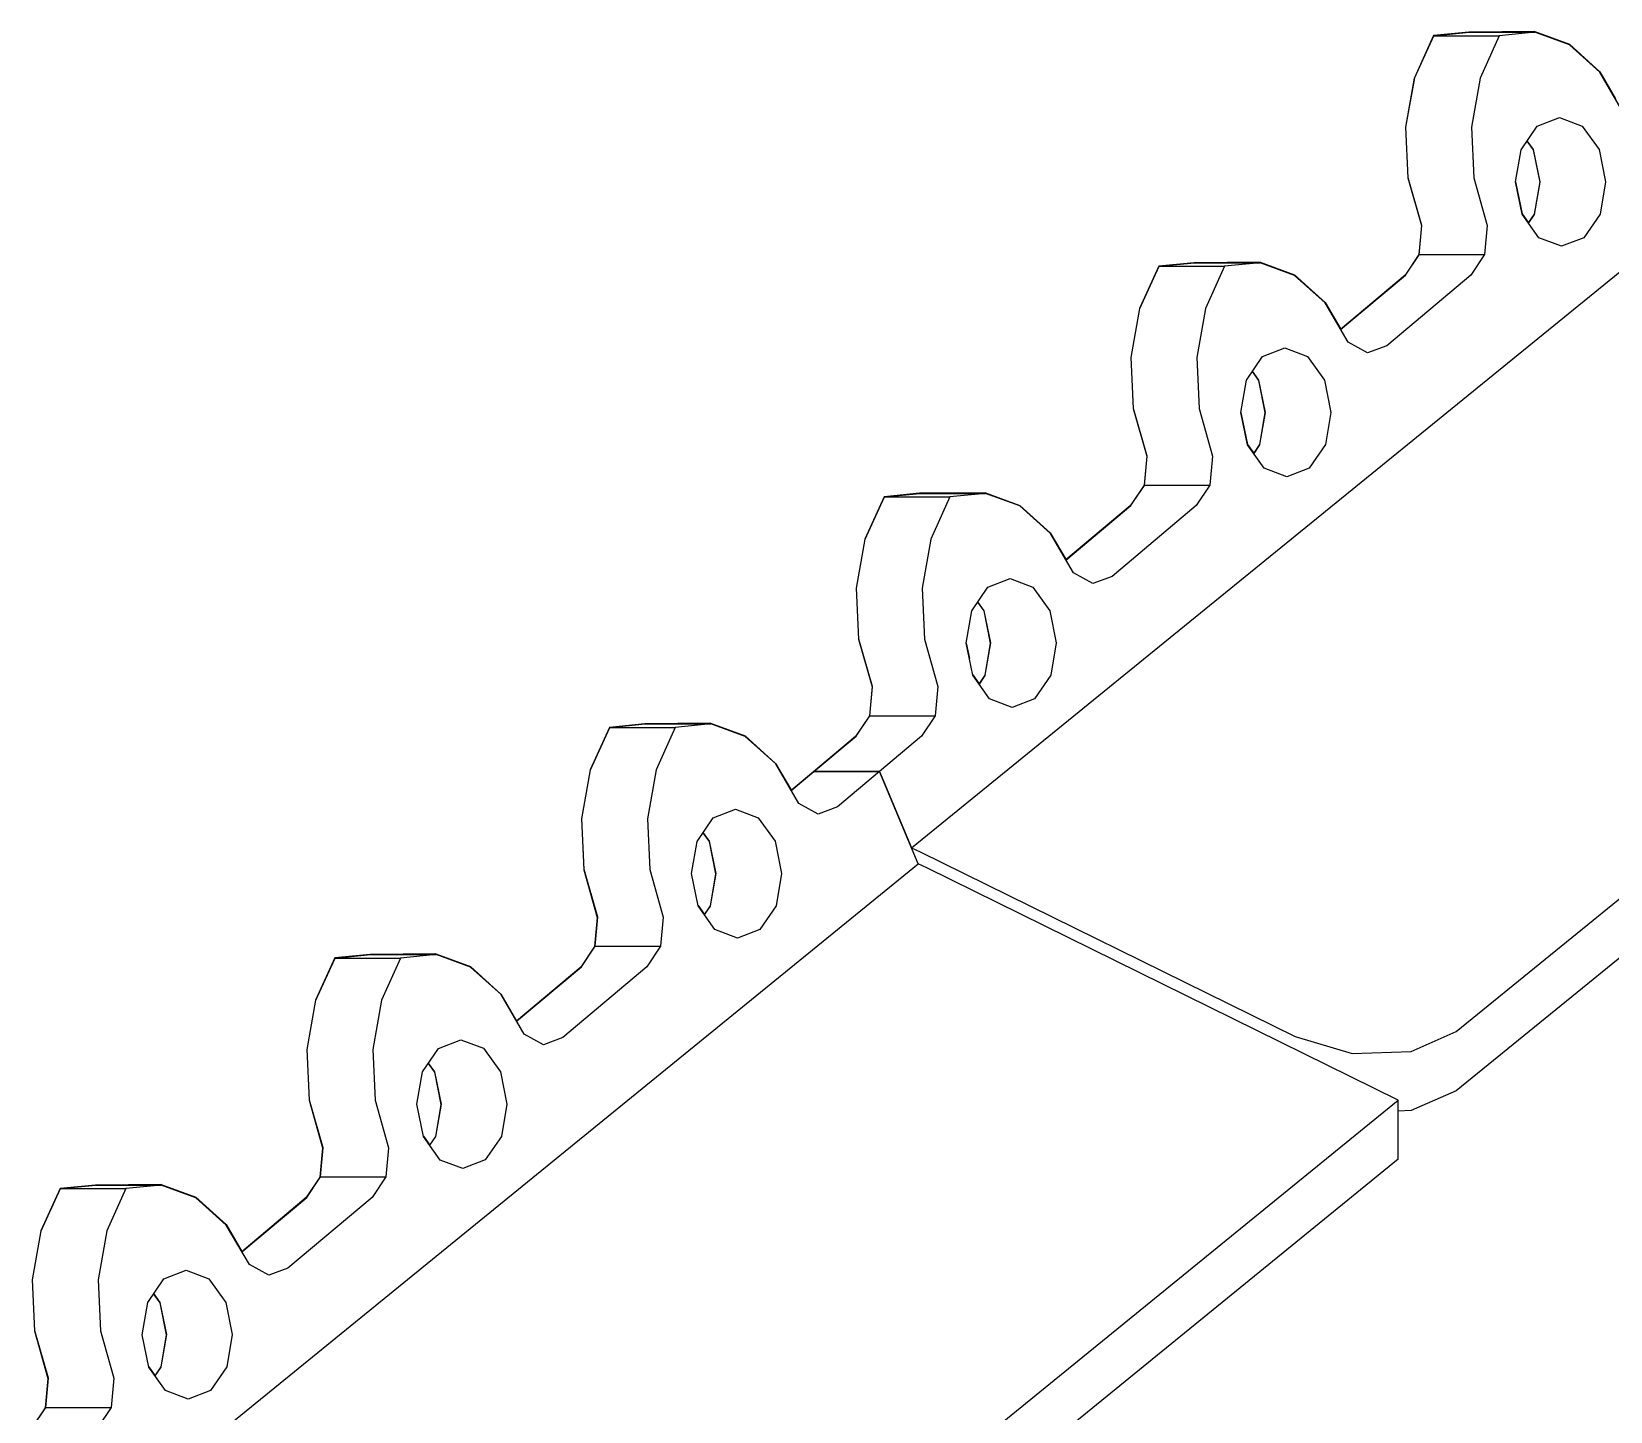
# Model space of a CAD drawing. Header units: millimetres. Extents: x -11840 to 12480, y -4119 to 5972.
# Drawn here: x -4454 to -3942, y 3757 to 4203 of the extents above; entities that cross this region are included whole.
import ezdxf

# ---------------------------------------------------------------- set-up
doc = ezdxf.new("R2010")
doc.units = ezdxf.units.MM

msp = doc.modelspace()

# ---------------------------------------------------------------- linework, layer by layer
at = {"color": 253, "true_color": 0x999999}
for p, q in [((-3988.14, 4203.04), (-3999.6, 4201.92)), ((-3988.14, 4203.04), (-3999.6, 4201.92)), ((-3999.5, 4201.87), (-3988.04, 4203)), ((-3999.5, 4201.87), (-3988.04, 4203)), ((-3966.82, 4203.22), (-3988.14, 4203.04)), ((-3966.82, 4203.22), (-3988.14, 4203.04)), ((-3988.05, 4203), (-3988.14, 4203.04)), ((-3988.05, 4203), (-3988.14, 4203.04)), ((-3988.04, 4203), (-3966.83, 4203)), ((-3988.04, 4203), (-3966.83, 4203)), ((-3966.83, 4203), (-3978.29, 4201.87)), ((-3966.83, 4203), (-3978.29, 4201.87)), ((-3955.61, 4198.93), (-3966.83, 4203)), ((-3955.61, 4198.93), (-3966.83, 4203)), ((-3966.82, 4203.22), (-3955.61, 4199.12)), ((-3966.82, 4203.22), (-3955.61, 4199.12)), ((-3999.6, 4201.92), (-4005.8, 4188.22)), ((-3999.6, 4201.92), (-4005.8, 4188.22)), ((-4005.7, 4188.19), (-3999.5, 4201.87)), ((-4005.7, 4188.19), (-3999.5, 4201.87)), ((-3999.5, 4201.87), (-3978.29, 4201.87)), ((-3999.5, 4201.87), (-3978.29, 4201.87)), ((-3978.29, 4201.87), (-3984.49, 4188.19)), ((-3978.29, 4201.87), (-3984.49, 4188.19)), ((-3955.61, 4199.12), (-3945.78, 4190.22)), ((-3955.61, 4199.12), (-3945.78, 4190.22)), ((-3945.78, 4190.06), (-3955.61, 4198.93)), ((-3945.78, 4190.06), (-3955.61, 4198.93)), ((-4005.8, 4188.22), (-4008.65, 4172.32)), ((-4005.8, 4188.22), (-4008.65, 4172.32)), ((-4008.54, 4172.31), (-4005.7, 4188.19)), ((-4008.54, 4172.31), (-4005.7, 4188.19)), ((-3984.49, 4188.19), (-3987.33, 4172.31)), ((-3984.49, 4188.19), (-3987.33, 4172.31)), ((-3945.78, 4190.22), (-3940.7, 4181.49)), ((-3945.78, 4190.22), (-3940.7, 4181.49)), ((-3938.31, 4177.28), (-3945.78, 4190.06)), ((-3938.31, 4177.28), (-3945.78, 4190.06)), ((-4008.65, 4172.32), (-4007.87, 4155.84)), ((-4008.65, 4172.32), (-4007.87, 4155.84)), ((-4007.75, 4155.85), (-4008.54, 4172.31)), ((-4007.75, 4155.85), (-4008.54, 4172.31)), ((-3987.33, 4172.31), (-3986.54, 4155.85)), ((-3987.33, 4172.31), (-3986.54, 4155.85)), ((-3971.23, 4164.99), (-3966.02, 4172.63)), ((-3971.23, 4164.99), (-3966.02, 4172.63)), ((-3966.02, 4172.63), (-3958.78, 4175.44)), ((-3966.02, 4172.63), (-3958.78, 4175.44)), ((-3958.78, 4175.44), (-3951.45, 4172.65)), ((-3958.78, 4175.44), (-3951.45, 4172.65)), ((-3951.45, 4172.65), (-3945.99, 4165.02)), ((-3951.45, 4172.65), (-3945.99, 4165.02)), ((-3969.34, 4167.77), (-3967.33, 4164.96)), ((-3969.34, 4167.77), (-3967.33, 4164.96)), ((-3967.21, 4165.02), (-3969.26, 4167.89)), ((-3967.21, 4165.02), (-3969.26, 4167.89)), ((-3973.02, 4154.55), (-3971.23, 4164.99)), ((-3973.02, 4154.55), (-3971.23, 4164.99)), ((-3967.33, 4164.96), (-3965.22, 4154.51)), ((-3967.33, 4164.96), (-3965.22, 4154.51)), ((-3965.09, 4154.59), (-3967.21, 4165.02)), ((-3965.09, 4154.59), (-3967.21, 4165.02)), ((-3945.99, 4165.02), (-3943.87, 4154.59)), ((-3945.99, 4165.02), (-3943.87, 4154.59)), ((-4168.63, 3938.96), (-3899.63, 4157.7)), ((-4168.63, 3938.96), (-3899.63, 4157.7)), ((-4007.87, 4155.84), (-4003.53, 4140.41)), ((-4007.87, 4155.84), (-4003.53, 4140.41)), ((-4003.4, 4140.46), (-4007.75, 4155.85)), ((-4003.4, 4140.46), (-4007.75, 4155.85)), ((-3986.54, 4155.85), (-3982.19, 4140.46)), ((-3986.54, 4155.85), (-3982.19, 4140.46)), ((-3970.9, 4144.13), (-3973.02, 4154.55)), ((-3970.9, 4144.13), (-3973.02, 4154.55)), ((-3973.01, 4154.59), (-3970.92, 4144.25)), ((-3973.01, 4154.59), (-3970.92, 4144.25)), ((-3965.22, 4154.51), (-3967, 4144.06)), ((-3965.22, 4154.51), (-3967, 4144.06)), ((-3966.87, 4144.16), (-3965.09, 4154.59)), ((-3966.87, 4144.16), (-3965.09, 4154.59)), ((-3943.87, 4154.59), (-3945.66, 4144.16)), ((-3943.87, 4154.59), (-3945.66, 4144.16)), ((-3970.92, 4144.25), (-3968.85, 4141.35)), ((-3970.92, 4144.25), (-3968.85, 4141.35)), ((-3965.44, 4136.49), (-3970.9, 4144.13)), ((-3965.44, 4136.49), (-3970.9, 4144.13)), ((-3967, 4144.06), (-3968.88, 4141.31)), ((-3967, 4144.06), (-3968.88, 4141.31)), ((-3968.85, 4141.26), (-3966.87, 4144.16)), ((-3968.85, 4141.26), (-3966.87, 4144.16)), ((-3945.66, 4144.16), (-3950.87, 4136.51)), ((-3945.66, 4144.16), (-3950.87, 4136.51)), ((-4003.53, 4140.41), (-4004.38, 4130.96)), ((-4003.53, 4140.41), (-4004.38, 4130.96)), ((-4004.25, 4131.03), (-4003.4, 4140.46)), ((-4004.25, 4131.03), (-4003.4, 4140.46)), ((-3982.19, 4140.46), (-3983.04, 4131.03)), ((-3982.19, 4140.46), (-3983.04, 4131.03)), ((-3958.11, 4133.71), (-3965.44, 4136.49)), ((-3958.11, 4133.71), (-3965.44, 4136.49)), ((-3950.87, 4136.51), (-3958.11, 4133.71)), ((-3950.87, 4136.51), (-3958.11, 4133.71)), ((-4004.38, 4130.96), (-4008.82, 4124.33)), ((-4004.38, 4130.96), (-4008.82, 4124.33)), ((-4008.69, 4124.4), (-4004.25, 4131.03)), ((-4008.69, 4124.4), (-4004.25, 4131.03)), ((-4004.25, 4131.03), (-3983.04, 4131.03)), ((-4004.25, 4131.03), (-3983.04, 4131.03)), ((-3983.04, 4131.03), (-3987.48, 4124.4)), ((-3983.04, 4131.03), (-3987.48, 4124.4)), ((-4088.55, 4127.28), (-4094.75, 4113.58)), ((-4088.55, 4127.28), (-4094.75, 4113.58)), ((-4094.64, 4113.55), (-4088.45, 4127.24)), ((-4094.64, 4113.55), (-4088.45, 4127.24)), ((-4077.09, 4128.4), (-4088.55, 4127.28)), ((-4077.09, 4128.4), (-4088.55, 4127.28)), ((-4088.45, 4127.24), (-4076.98, 4128.37)), ((-4088.45, 4127.24), (-4076.98, 4128.37)), ((-4088.45, 4127.24), (-4067.23, 4127.24)), ((-4088.45, 4127.24), (-4067.23, 4127.24)), ((-4055.77, 4128.58), (-4077.09, 4128.4)), ((-4055.77, 4128.58), (-4077.09, 4128.4)), ((-4077.01, 4128.37), (-4077.09, 4128.4)), ((-4077.01, 4128.37), (-4077.09, 4128.4)), ((-4076.98, 4128.37), (-4055.77, 4128.37)), ((-4076.98, 4128.37), (-4055.77, 4128.37)), ((-4067.23, 4127.24), (-4073.43, 4113.55)), ((-4067.23, 4127.24), (-4073.43, 4113.55)), ((-4055.77, 4128.37), (-4067.23, 4127.24)), ((-4055.77, 4128.37), (-4067.23, 4127.24)), ((-4055.77, 4128.58), (-4044.56, 4124.48)), ((-4055.77, 4128.58), (-4044.56, 4124.48)), ((-4044.56, 4124.29), (-4055.77, 4128.37)), ((-4044.56, 4124.29), (-4055.77, 4128.37)), ((-4044.56, 4124.48), (-4034.73, 4115.58)), ((-4044.56, 4124.48), (-4034.73, 4115.58)), ((-4034.72, 4115.42), (-4044.56, 4124.29)), ((-4034.72, 4115.42), (-4044.56, 4124.29)), ((-4008.82, 4124.33), (-4029.69, 4106.82)), ((-4008.82, 4124.33), (-4029.69, 4106.82)), ((-4029.68, 4106.79), (-4008.69, 4124.4)), ((-4029.68, 4106.79), (-4008.69, 4124.4)), ((-3987.48, 4124.4), (-4014.75, 4101.51)), ((-3987.48, 4124.4), (-4014.75, 4101.51)), ((-4034.73, 4115.58), (-4029.65, 4106.85)), ((-4034.73, 4115.58), (-4029.65, 4106.85)), ((-4094.75, 4113.58), (-4097.6, 4097.69)), ((-4094.75, 4113.58), (-4097.6, 4097.69)), ((-4097.49, 4097.68), (-4094.64, 4113.55)), ((-4097.49, 4097.68), (-4094.64, 4113.55)), ((-4073.43, 4113.55), (-4076.27, 4097.68)), ((-4073.43, 4113.55), (-4076.27, 4097.68)), ((-4027.25, 4102.65), (-4034.72, 4115.42)), ((-4027.25, 4102.65), (-4034.72, 4115.42)), ((-4054.97, 4098), (-4047.73, 4100.81)), ((-4054.97, 4098), (-4047.73, 4100.81)), ((-4047.73, 4100.81), (-4040.39, 4098.02)), ((-4047.73, 4100.81), (-4040.39, 4098.02)), ((-4020.99, 4099.19), (-4027.25, 4102.65)), ((-4020.99, 4099.19), (-4027.25, 4102.65)), ((-4014.75, 4101.51), (-4020.99, 4099.19)), ((-4014.75, 4101.51), (-4020.99, 4099.19)), ((-4097.6, 4097.69), (-4096.82, 4081.2)), ((-4097.6, 4097.69), (-4096.82, 4081.2)), ((-4096.7, 4081.22), (-4097.49, 4097.68)), ((-4096.7, 4081.22), (-4097.49, 4097.68)), ((-4076.27, 4097.68), (-4075.48, 4081.22)), ((-4076.27, 4097.68), (-4075.48, 4081.22)), ((-4060.18, 4090.36), (-4054.97, 4098)), ((-4060.18, 4090.36), (-4054.97, 4098)), ((-4040.39, 4098.02), (-4034.94, 4090.39)), ((-4040.39, 4098.02), (-4034.94, 4090.39)), ((-4061.96, 4079.92), (-4060.18, 4090.36)), ((-4061.96, 4079.92), (-4060.18, 4090.36)), ((-4058.28, 4093.14), (-4056.28, 4090.33)), ((-4058.28, 4093.14), (-4056.28, 4090.33)), ((-4056.15, 4090.39), (-4058.2, 4093.26)), ((-4056.15, 4090.39), (-4058.2, 4093.26)), ((-4056.28, 4090.33), (-4054.17, 4079.88)), ((-4056.28, 4090.33), (-4054.17, 4079.88)), ((-4054.03, 4079.96), (-4056.15, 4090.39)), ((-4054.03, 4079.96), (-4056.15, 4090.39)), ((-4034.94, 4090.39), (-4032.82, 4079.96)), ((-4034.94, 4090.39), (-4032.82, 4079.96)), ((-4096.82, 4081.2), (-4092.48, 4065.78)), ((-4096.82, 4081.2), (-4092.48, 4065.78)), ((-4092.35, 4065.83), (-4096.7, 4081.22)), ((-4092.35, 4065.83), (-4096.7, 4081.22)), ((-4075.48, 4081.22), (-4071.13, 4065.83)), ((-4075.48, 4081.22), (-4071.13, 4065.83)), ((-4061.96, 4079.95), (-4059.87, 4069.61)), ((-4061.96, 4079.95), (-4059.87, 4069.61)), ((-4059.84, 4069.49), (-4061.96, 4079.92)), ((-4059.84, 4069.49), (-4061.96, 4079.92)), ((-4054.17, 4079.88), (-4055.95, 4069.43)), ((-4054.17, 4079.88), (-4055.95, 4069.43)), ((-4055.81, 4069.52), (-4054.03, 4079.96)), ((-4055.81, 4069.52), (-4054.03, 4079.96)), ((-4032.82, 4079.96), (-4034.6, 4069.52)), ((-4032.82, 4079.96), (-4034.6, 4069.52)), ((-3992.24, 3879.55), (-3744.16, 4081.27)), ((-3992.24, 3879.55), (-3744.16, 4081.27)), ((-4059.87, 4069.61), (-4057.8, 4066.71)), ((-4059.87, 4069.61), (-4057.8, 4066.71)), ((-4092.48, 4065.78), (-4093.33, 4056.33)), ((-4092.48, 4065.78), (-4093.33, 4056.33)), ((-4093.2, 4056.4), (-4092.35, 4065.83)), ((-4093.2, 4056.4), (-4092.35, 4065.83)), ((-4071.13, 4065.83), (-4071.99, 4056.4)), ((-4071.13, 4065.83), (-4071.99, 4056.4)), ((-4054.39, 4061.86), (-4059.84, 4069.49)), ((-4054.39, 4061.86), (-4059.84, 4069.49)), ((-4055.95, 4069.43), (-4057.83, 4066.68)), ((-4055.95, 4069.43), (-4057.83, 4066.68)), ((-4057.79, 4066.62), (-4055.81, 4069.52)), ((-4057.79, 4066.62), (-4055.81, 4069.52)), ((-4034.6, 4069.52), (-4039.81, 4061.88)), ((-4034.6, 4069.52), (-4039.81, 4061.88)), ((-4047.05, 4059.08), (-4054.39, 4061.86)), ((-4047.05, 4059.08), (-4054.39, 4061.86)), ((-4039.81, 4061.88), (-4047.05, 4059.08)), ((-4039.81, 4061.88), (-4047.05, 4059.08)), ((-3744.16, 4062.12), (-3992.24, 3860.4)), ((-3744.16, 4062.12), (-3992.24, 3860.4)), ((-4093.33, 4056.33), (-4097.77, 4049.69)), ((-4093.33, 4056.33), (-4097.77, 4049.69)), ((-4097.63, 4049.77), (-4093.2, 4056.4)), ((-4097.63, 4049.77), (-4093.2, 4056.4)), ((-4093.2, 4056.4), (-4071.99, 4056.4)), ((-4093.2, 4056.4), (-4071.99, 4056.4)), ((-4071.99, 4056.4), (-4076.42, 4049.77)), ((-4071.99, 4056.4), (-4076.42, 4049.77)), ((-4177.5, 4052.65), (-4183.7, 4038.94)), ((-4177.5, 4052.65), (-4183.7, 4038.94)), ((-4183.59, 4038.92), (-4177.39, 4052.61)), ((-4183.59, 4038.92), (-4177.39, 4052.61)), ((-4166.04, 4053.76), (-4177.5, 4052.65)), ((-4166.04, 4053.76), (-4177.5, 4052.65)), ((-4177.39, 4052.61), (-4165.93, 4053.74)), ((-4177.39, 4052.61), (-4165.93, 4053.74)), ((-4177.39, 4052.61), (-4156.18, 4052.61)), ((-4177.39, 4052.61), (-4156.18, 4052.61)), ((-4144.72, 4053.94), (-4166.04, 4053.76)), ((-4144.72, 4053.94), (-4166.04, 4053.76)), ((-4165.96, 4053.73), (-4166.04, 4053.76)), ((-4165.96, 4053.73), (-4166.04, 4053.76)), ((-4165.93, 4053.74), (-4144.72, 4053.74)), ((-4165.93, 4053.74), (-4144.72, 4053.74)), ((-4156.18, 4052.61), (-4162.37, 4038.92)), ((-4156.18, 4052.61), (-4162.37, 4038.92)), ((-4144.72, 4053.74), (-4156.18, 4052.61)), ((-4144.72, 4053.74), (-4156.18, 4052.61)), ((-4144.72, 4053.94), (-4133.51, 4049.85)), ((-4144.72, 4053.94), (-4133.51, 4049.85)), ((-4133.5, 4049.66), (-4144.72, 4053.74)), ((-4133.5, 4049.66), (-4144.72, 4053.74)), ((-4133.51, 4049.85), (-4123.68, 4040.95)), ((-4133.51, 4049.85), (-4123.68, 4040.95)), ((-4123.67, 4040.79), (-4133.5, 4049.66)), ((-4123.67, 4040.79), (-4133.5, 4049.66)), ((-4097.77, 4049.69), (-4118.63, 4032.18)), ((-4097.77, 4049.69), (-4118.63, 4032.18)), ((-4118.62, 4032.16), (-4097.63, 4049.77)), ((-4118.62, 4032.16), (-4097.63, 4049.77)), ((-4076.42, 4049.77), (-4103.7, 4026.88)), ((-4076.42, 4049.77), (-4103.7, 4026.88)), ((-4183.7, 4038.94), (-4186.55, 4023.05)), ((-4183.7, 4038.94), (-4186.55, 4023.05)), ((-4186.43, 4023.05), (-4183.59, 4038.92)), ((-4186.43, 4023.05), (-4183.59, 4038.92)), ((-4162.37, 4038.92), (-4165.22, 4023.05)), ((-4162.37, 4038.92), (-4165.22, 4023.05)), ((-4123.68, 4040.95), (-4118.6, 4032.22)), ((-4123.68, 4040.95), (-4118.6, 4032.22)), ((-4116.2, 4028.02), (-4123.67, 4040.79)), ((-4116.2, 4028.02), (-4123.67, 4040.79)), ((-4143.91, 4023.37), (-4136.67, 4026.17)), ((-4143.91, 4023.37), (-4136.67, 4026.17)), ((-4136.67, 4026.17), (-4129.34, 4023.39)), ((-4136.67, 4026.17), (-4129.34, 4023.39)), ((-4109.93, 4024.55), (-4116.2, 4028.02)), ((-4109.93, 4024.55), (-4116.2, 4028.02)), ((-4103.7, 4026.88), (-4109.93, 4024.55)), ((-4103.7, 4026.88), (-4109.93, 4024.55)), ((-4186.55, 4023.05), (-4185.77, 4006.56)), ((-4186.55, 4023.05), (-4185.77, 4006.56)), ((-4185.64, 4006.59), (-4186.43, 4023.05)), ((-4185.64, 4006.59), (-4186.43, 4023.05)), ((-4165.22, 4023.05), (-4164.43, 4006.59)), ((-4165.22, 4023.05), (-4164.43, 4006.59)), ((-4149.12, 4015.72), (-4143.91, 4023.37)), ((-4149.12, 4015.72), (-4143.91, 4023.37)), ((-4147.23, 4018.5), (-4145.23, 4015.69)), ((-4147.23, 4018.5), (-4145.23, 4015.69)), ((-4145.1, 4015.76), (-4147.15, 4018.62)), ((-4145.1, 4015.76), (-4147.15, 4018.62)), ((-4129.34, 4023.39), (-4123.88, 4015.76)), ((-4129.34, 4023.39), (-4123.88, 4015.76)), ((-4150.91, 4005.29), (-4149.12, 4015.72)), ((-4150.91, 4005.29), (-4149.12, 4015.72)), ((-4145.23, 4015.69), (-4143.11, 4005.24)), ((-4145.23, 4015.69), (-4143.11, 4005.24)), ((-4142.97, 4005.33), (-4145.1, 4015.76)), ((-4142.97, 4005.33), (-4145.1, 4015.76)), ((-4123.88, 4015.76), (-4121.76, 4005.33)), ((-4123.88, 4015.76), (-4121.76, 4005.33)), ((-4185.77, 4006.56), (-4181.42, 3991.14)), ((-4185.77, 4006.56), (-4181.42, 3991.14)), ((-4181.29, 3991.2), (-4185.64, 4006.59)), ((-4181.29, 3991.2), (-4185.64, 4006.59)), ((-4164.43, 4006.59), (-4160.08, 3991.2)), ((-4164.43, 4006.59), (-4160.08, 3991.2)), ((-4148.79, 3994.86), (-4150.91, 4005.29)), ((-4148.79, 3994.86), (-4150.91, 4005.29)), ((-4150.9, 4005.3), (-4149.89, 4000.27)), ((-4150.9, 4005.3), (-4149.89, 4000.27)), ((-4143.11, 4005.24), (-4144.9, 3994.79)), ((-4143.11, 4005.24), (-4144.9, 3994.79)), ((-4144.76, 3994.89), (-4142.97, 4005.33)), ((-4144.76, 3994.89), (-4142.97, 4005.33)), ((-4121.76, 4005.33), (-4123.55, 3994.89)), ((-4121.76, 4005.33), (-4123.55, 3994.89)), ((-4148.81, 3994.96), (-4146.75, 3992.08)), ((-4148.81, 3994.96), (-4146.75, 3992.08)), ((-4143.33, 3987.23), (-4148.79, 3994.86)), ((-4143.33, 3987.23), (-4148.79, 3994.86)), ((-4144.9, 3994.79), (-4146.77, 3992.04)), ((-4144.9, 3994.79), (-4146.77, 3992.04)), ((-4146.74, 3991.99), (-4144.76, 3994.89)), ((-4146.74, 3991.99), (-4144.76, 3994.89)), ((-4123.55, 3994.89), (-4128.76, 3987.25)), ((-4123.55, 3994.89), (-4128.76, 3987.25)), ((-4181.42, 3991.14), (-4182.28, 3981.69)), ((-4181.42, 3991.14), (-4182.28, 3981.69)), ((-4182.14, 3981.76), (-4181.29, 3991.2)), ((-4182.14, 3981.76), (-4181.29, 3991.2)), ((-4160.08, 3991.2), (-4160.93, 3981.76)), ((-4160.08, 3991.2), (-4160.93, 3981.76)), ((-4136, 3984.44), (-4143.33, 3987.23)), ((-4136, 3984.44), (-4143.33, 3987.23)), ((-4128.76, 3987.25), (-4136, 3984.44)), ((-4128.76, 3987.25), (-4136, 3984.44)), ((-4266.45, 3978.01), (-4272.65, 3964.31)), ((-4266.45, 3978.01), (-4272.65, 3964.31)), ((-4272.53, 3964.29), (-4266.34, 3977.98)), ((-4272.53, 3964.29), (-4266.34, 3977.98)), ((-4254.99, 3979.13), (-4266.45, 3978.01)), ((-4254.99, 3979.13), (-4266.45, 3978.01)), ((-4266.34, 3977.98), (-4254.87, 3979.1)), ((-4266.34, 3977.98), (-4254.87, 3979.1)), ((-4266.34, 3977.98), (-4245.12, 3977.98)), ((-4266.34, 3977.98), (-4245.12, 3977.98)), ((-4233.67, 3979.31), (-4254.99, 3979.13)), ((-4233.67, 3979.31), (-4254.99, 3979.13)), ((-4254.92, 3979.1), (-4254.99, 3979.13)), ((-4254.92, 3979.1), (-4254.99, 3979.13)), ((-4254.87, 3979.1), (-4233.66, 3979.1)), ((-4254.87, 3979.1), (-4233.66, 3979.1)), ((-4245.12, 3977.98), (-4251.32, 3964.29)), ((-4245.12, 3977.98), (-4251.32, 3964.29)), ((-4233.66, 3979.1), (-4245.12, 3977.98)), ((-4233.66, 3979.1), (-4245.12, 3977.98)), ((-4233.67, 3979.31), (-4222.46, 3975.21)), ((-4233.67, 3979.31), (-4222.46, 3975.21)), ((-4222.45, 3975.03), (-4233.66, 3979.1)), ((-4222.45, 3975.03), (-4233.66, 3979.1)), ((-4182.28, 3981.69), (-4186.72, 3975.06)), ((-4182.28, 3981.69), (-4186.72, 3975.06)), ((-4186.58, 3975.13), (-4182.14, 3981.76)), ((-4186.58, 3975.13), (-4182.14, 3981.76)), ((-4182.14, 3981.76), (-4160.93, 3981.76)), ((-4182.14, 3981.76), (-4160.93, 3981.76)), ((-4160.93, 3981.76), (-4165.36, 3975.13)), ((-4160.93, 3981.76), (-4165.36, 3975.13)), ((-4222.46, 3975.21), (-4212.63, 3966.31)), ((-4222.46, 3975.21), (-4212.63, 3966.31)), ((-4212.61, 3966.16), (-4222.45, 3975.03)), ((-4212.61, 3966.16), (-4222.45, 3975.03)), ((-4186.72, 3975.06), (-4200.35, 3963.61)), ((-4186.72, 3975.06), (-4200.35, 3963.61)), ((-4200.22, 3963.69), (-4186.58, 3975.13)), ((-4200.22, 3963.69), (-4186.58, 3975.13)), ((-4165.36, 3975.13), (-4179, 3963.69)), ((-4165.36, 3975.13), (-4179, 3963.69)), ((-4272.65, 3964.31), (-4275.5, 3948.41)), ((-4272.65, 3964.31), (-4275.5, 3948.41)), ((-4275.38, 3948.42), (-4272.53, 3964.29)), ((-4275.38, 3948.42), (-4272.53, 3964.29)), ((-4251.32, 3964.29), (-4254.16, 3948.42)), ((-4251.32, 3964.29), (-4254.16, 3948.42)), ((-4212.63, 3966.31), (-4207.54, 3957.58)), ((-4212.63, 3966.31), (-4207.54, 3957.58)), ((-4205.14, 3953.38), (-4212.61, 3966.16)), ((-4205.14, 3953.38), (-4212.61, 3966.16)), ((-4200.35, 3963.61), (-4207.58, 3957.55)), ((-4200.35, 3963.61), (-4207.58, 3957.55)), ((-4207.56, 3957.52), (-4200.22, 3963.69)), ((-4207.56, 3957.52), (-4200.22, 3963.69)), ((-4200.35, 3963.61), (-4200.34, 3963.58)), ((-4200.35, 3963.61), (-4200.34, 3963.58)), ((-4200.34, 3963.58), (-4200.35, 3963.61)), ((-4200.34, 3963.58), (-4200.35, 3963.61)), ((-4179, 3963.69), (-4200.22, 3963.69)), ((-4179, 3963.69), (-4200.22, 3963.69)), ((-4200.22, 3963.69), (-4179, 3963.69)), ((-4200.22, 3963.69), (-4179, 3963.69)), ((-4179, 3963.69), (-4192.64, 3952.25)), ((-4179, 3963.69), (-4192.64, 3952.25)), ((-4179, 3963.69), (-4168.63, 3938.96)), ((-4179, 3963.69), (-4168.63, 3938.96)), ((-4166.46, 3933.8), (-4179, 3963.69)), ((-4166.46, 3933.8), (-4179, 3963.69)), ((-4198.88, 3949.92), (-4205.14, 3953.38)), ((-4198.88, 3949.92), (-4205.14, 3953.38)), ((-4192.64, 3952.25), (-4198.88, 3949.92)), ((-4192.64, 3952.25), (-4198.88, 3949.92)), ((-4275.5, 3948.41), (-4274.71, 3931.93)), ((-4275.5, 3948.41), (-4274.71, 3931.93)), ((-4274.58, 3931.96), (-4275.38, 3948.42)), ((-4274.58, 3931.96), (-4275.38, 3948.42)), ((-4254.16, 3948.42), (-4253.37, 3931.96)), ((-4254.16, 3948.42), (-4253.37, 3931.96)), ((-4238.07, 3941.09), (-4232.86, 3948.73)), ((-4238.07, 3941.09), (-4232.86, 3948.73)), ((-4232.86, 3948.73), (-4225.61, 3951.54)), ((-4232.86, 3948.73), (-4225.61, 3951.54)), ((-4225.61, 3951.54), (-4218.28, 3948.75)), ((-4225.61, 3951.54), (-4218.28, 3948.75)), ((-4218.28, 3948.75), (-4212.83, 3941.12)), ((-4218.28, 3948.75), (-4212.83, 3941.12)), ((-4236.18, 3943.86), (-4234.18, 3941.05)), ((-4236.18, 3943.86), (-4234.18, 3941.05)), ((-4234.04, 3941.12), (-4236.09, 3943.99)), ((-4234.04, 3941.12), (-4236.09, 3943.99)), ((-4239.85, 3930.66), (-4238.07, 3941.09)), ((-4239.85, 3930.66), (-4238.07, 3941.09)), ((-4234.18, 3941.05), (-4232.06, 3930.6)), ((-4234.18, 3941.05), (-4232.06, 3930.6)), ((-4231.92, 3930.69), (-4234.04, 3941.12)), ((-4231.92, 3930.69), (-4234.04, 3941.12)), ((-4212.83, 3941.12), (-4210.71, 3930.69)), ((-4212.83, 3941.12), (-4210.71, 3930.69)), ((-4168.63, 3938.96), (-4167.26, 3938.37)), ((-4168.63, 3938.96), (-4167.26, 3938.37)), ((-4167.26, 3938.37), (-4165.85, 3937.71)), ((-4167.26, 3938.37), (-4165.85, 3937.71)), ((-4165.85, 3937.71), (-4044.35, 3877.89)), ((-4165.85, 3937.71), (-4044.35, 3877.89)), ((-4435.46, 3715.06), (-4166.46, 3933.8)), ((-4435.46, 3715.06), (-4166.46, 3933.8)), ((-4274.71, 3931.93), (-4270.37, 3916.5)), ((-4274.71, 3931.93), (-4270.37, 3916.5)), ((-4270.24, 3916.57), (-4274.58, 3931.96)), ((-4270.24, 3916.57), (-4274.58, 3931.96)), ((-4253.37, 3931.96), (-4249.02, 3916.57)), ((-4253.37, 3931.96), (-4249.02, 3916.57)), ((-4165.09, 3933.21), (-4166.46, 3933.8)), ((-4165.09, 3933.21), (-4166.46, 3933.8)), ((-4163.69, 3932.55), (-4165.09, 3933.21)), ((-4163.69, 3932.55), (-4165.09, 3933.21)), ((-4011, 3857.37), (-4163.69, 3932.55)), ((-4011, 3857.37), (-4163.69, 3932.55)), ((-4237.73, 3920.23), (-4239.85, 3930.66)), ((-4237.73, 3920.23), (-4239.85, 3930.66)), ((-4232.06, 3930.6), (-4233.85, 3920.15)), ((-4232.06, 3930.6), (-4233.85, 3920.15)), ((-4233.7, 3920.26), (-4231.92, 3930.69)), ((-4233.7, 3920.26), (-4231.92, 3930.69)), ((-4210.71, 3930.69), (-4212.49, 3920.26)), ((-4210.71, 3930.69), (-4212.49, 3920.26)), ((-4270.37, 3916.5), (-4271.23, 3907.05)), ((-4270.37, 3916.5), (-4271.23, 3907.05)), ((-4271.09, 3907.13), (-4270.24, 3916.57)), ((-4271.09, 3907.13), (-4270.24, 3916.57)), ((-4249.02, 3916.57), (-4249.87, 3907.13)), ((-4249.02, 3916.57), (-4249.87, 3907.13)), ((-4237.75, 3920.32), (-4235.7, 3917.44)), ((-4237.75, 3920.32), (-4235.7, 3917.44)), ((-4232.27, 3912.6), (-4237.73, 3920.23)), ((-4232.27, 3912.6), (-4237.73, 3920.23)), ((-4233.85, 3920.15), (-4235.72, 3917.41)), ((-4233.85, 3920.15), (-4235.72, 3917.41)), ((-4235.68, 3917.36), (-4233.7, 3920.26)), ((-4235.68, 3917.36), (-4233.7, 3920.26)), ((-4212.49, 3920.26), (-4217.7, 3912.61)), ((-4212.49, 3920.26), (-4217.7, 3912.61)), ((-4224.94, 3909.81), (-4232.27, 3912.6)), ((-4224.94, 3909.81), (-4232.27, 3912.6)), ((-4217.7, 3912.61), (-4224.94, 3909.81)), ((-4217.7, 3912.61), (-4224.94, 3909.81)), ((-4271.23, 3907.05), (-4275.66, 3900.42)), ((-4271.23, 3907.05), (-4275.66, 3900.42)), ((-4275.52, 3900.5), (-4271.09, 3907.13)), ((-4275.52, 3900.5), (-4271.09, 3907.13)), ((-4271.09, 3907.13), (-4249.87, 3907.13)), ((-4271.09, 3907.13), (-4249.87, 3907.13)), ((-4249.87, 3907.13), (-4254.31, 3900.5)), ((-4249.87, 3907.13), (-4254.31, 3900.5)), ((-4355.4, 3903.37), (-4361.6, 3889.67)), ((-4355.4, 3903.37), (-4361.6, 3889.67)), ((-4361.48, 3889.65), (-4355.28, 3903.34)), ((-4361.48, 3889.65), (-4355.28, 3903.34)), ((-4343.94, 3904.49), (-4355.4, 3903.37)), ((-4343.94, 3904.49), (-4355.4, 3903.37)), ((-4355.28, 3903.34), (-4343.82, 3904.47)), ((-4355.28, 3903.34), (-4343.82, 3904.47)), ((-4355.28, 3903.34), (-4334.07, 3903.34)), ((-4355.28, 3903.34), (-4334.07, 3903.34)), ((-4322.62, 3904.67), (-4343.94, 3904.49)), ((-4322.62, 3904.67), (-4343.94, 3904.49)), ((-4343.87, 3904.47), (-4343.94, 3904.49)), ((-4343.87, 3904.47), (-4343.94, 3904.49)), ((-4343.82, 3904.47), (-4322.6, 3904.47)), ((-4343.82, 3904.47), (-4322.6, 3904.47)), ((-4334.07, 3903.34), (-4340.26, 3889.65)), ((-4334.07, 3903.34), (-4340.26, 3889.65)), ((-4322.6, 3904.47), (-4334.07, 3903.34)), ((-4322.6, 3904.47), (-4334.07, 3903.34)), ((-4322.62, 3904.67), (-4311.41, 3900.57)), ((-4322.62, 3904.67), (-4311.41, 3900.57)), ((-4311.39, 3900.4), (-4322.6, 3904.47)), ((-4311.39, 3900.4), (-4322.6, 3904.47)), ((-4311.41, 3900.57), (-4301.58, 3891.67)), ((-4311.41, 3900.57), (-4301.58, 3891.67)), ((-4301.55, 3891.52), (-4311.39, 3900.4)), ((-4301.55, 3891.52), (-4311.39, 3900.4)), ((-4275.66, 3900.42), (-4296.52, 3882.92)), ((-4275.66, 3900.42), (-4296.52, 3882.92)), ((-4296.51, 3882.89), (-4275.52, 3900.5)), ((-4296.51, 3882.89), (-4275.52, 3900.5)), ((-4254.31, 3900.5), (-4281.58, 3877.61)), ((-4254.31, 3900.5), (-4281.58, 3877.61)), ((-4301.58, 3891.67), (-4296.49, 3882.94)), ((-4301.58, 3891.67), (-4296.49, 3882.94)), ((-4294.09, 3878.75), (-4301.55, 3891.52)), ((-4294.09, 3878.75), (-4301.55, 3891.52)), ((-4361.6, 3889.67), (-4364.45, 3873.78)), ((-4361.6, 3889.67), (-4364.45, 3873.78)), ((-4364.32, 3873.78), (-4361.48, 3889.65)), ((-4364.32, 3873.78), (-4361.48, 3889.65)), ((-4340.26, 3889.65), (-4343.11, 3873.78)), ((-4340.26, 3889.65), (-4343.11, 3873.78)), ((-4321.8, 3874.1), (-4314.56, 3876.91)), ((-4321.8, 3874.1), (-4314.56, 3876.91)), ((-4314.56, 3876.91), (-4307.23, 3874.12)), ((-4314.56, 3876.91), (-4307.23, 3874.12)), ((-4287.82, 3875.29), (-4294.09, 3878.75)), ((-4287.82, 3875.29), (-4294.09, 3878.75)), ((-4281.58, 3877.61), (-4287.82, 3875.29)), ((-4281.58, 3877.61), (-4287.82, 3875.29)), ((-4044.35, 3877.89), (-4025.95, 3872.49)), ((-4044.35, 3877.89), (-4025.95, 3872.49)), ((-4006.88, 3873.1), (-3992.24, 3879.55)), ((-4006.88, 3873.1), (-3992.24, 3879.55)), ((-4364.45, 3873.78), (-4363.66, 3857.29)), ((-4364.45, 3873.78), (-4363.66, 3857.29)), ((-4363.53, 3857.32), (-4364.32, 3873.78)), ((-4363.53, 3857.32), (-4364.32, 3873.78)), ((-4343.11, 3873.78), (-4342.31, 3857.32)), ((-4343.11, 3873.78), (-4342.31, 3857.32)), ((-4327.01, 3866.46), (-4321.8, 3874.1)), ((-4327.01, 3866.46), (-4321.8, 3874.1)), ((-4307.23, 3874.12), (-4301.77, 3866.49)), ((-4307.23, 3874.12), (-4301.77, 3866.49)), ((-4025.95, 3872.49), (-4006.88, 3873.1)), ((-4025.95, 3872.49), (-4006.88, 3873.1)), ((-4328.8, 3856.02), (-4327.01, 3866.46)), ((-4328.8, 3856.02), (-4327.01, 3866.46)), ((-4325.13, 3869.22), (-4323.13, 3866.42)), ((-4325.13, 3869.22), (-4323.13, 3866.42)), ((-4322.98, 3866.49), (-4325.03, 3869.36)), ((-4322.98, 3866.49), (-4325.03, 3869.36)), ((-4323.13, 3866.42), (-4321.01, 3855.97)), ((-4323.13, 3866.42), (-4321.01, 3855.97)), ((-4320.86, 3856.06), (-4322.98, 3866.49)), ((-4320.86, 3856.06), (-4322.98, 3866.49)), ((-4301.77, 3866.49), (-4299.65, 3856.06)), ((-4301.77, 3866.49), (-4299.65, 3856.06)), ((-3992.24, 3860.4), (-4006.88, 3853.95)), ((-3992.24, 3860.4), (-4006.88, 3853.95)), ((-4363.66, 3857.29), (-4359.32, 3841.87)), ((-4363.66, 3857.29), (-4359.32, 3841.87)), ((-4359.18, 3841.93), (-4363.53, 3857.32)), ((-4359.18, 3841.93), (-4363.53, 3857.32)), ((-4342.31, 3857.32), (-4337.97, 3841.93)), ((-4342.31, 3857.32), (-4337.97, 3841.93)), ((-4326.67, 3845.59), (-4328.8, 3856.02)), ((-4326.67, 3845.59), (-4328.8, 3856.02)), ((-4321.01, 3855.97), (-4322.8, 3845.52)), ((-4321.01, 3855.97), (-4322.8, 3845.52)), ((-4322.65, 3845.62), (-4320.86, 3856.06)), ((-4322.65, 3845.62), (-4320.86, 3856.06)), ((-4299.65, 3856.06), (-4301.43, 3845.62)), ((-4299.65, 3856.06), (-4301.43, 3845.62)), ((-4259.07, 3655.65), (-4011, 3857.37)), ((-4259.07, 3655.65), (-4011, 3857.37)), ((-4010.99, 3838.22), (-4011, 3857.37)), ((-4010.99, 3838.22), (-4011, 3857.37)), ((-4006.88, 3853.95), (-4011, 3853.82)), ((-4006.88, 3853.95), (-4011, 3853.82)), ((-4326.69, 3845.67), (-4324.65, 3842.8)), ((-4326.69, 3845.67), (-4324.65, 3842.8)), ((-4321.22, 3837.96), (-4326.67, 3845.59)), ((-4321.22, 3837.96), (-4326.67, 3845.59)), ((-4322.8, 3845.52), (-4324.66, 3842.78)), ((-4322.8, 3845.52), (-4324.66, 3842.78)), ((-4324.62, 3842.73), (-4322.65, 3845.62)), ((-4324.62, 3842.73), (-4322.65, 3845.62)), ((-4301.43, 3845.62), (-4306.65, 3837.98)), ((-4301.43, 3845.62), (-4306.65, 3837.98)), ((-4359.32, 3841.87), (-4360.18, 3832.42)), ((-4359.32, 3841.87), (-4360.18, 3832.42)), ((-4360.03, 3832.5), (-4359.18, 3841.93)), ((-4360.03, 3832.5), (-4359.18, 3841.93)), ((-4337.97, 3841.93), (-4338.82, 3832.5)), ((-4337.97, 3841.93), (-4338.82, 3832.5)), ((-4313.89, 3835.18), (-4321.22, 3837.96)), ((-4313.89, 3835.18), (-4321.22, 3837.96)), ((-4306.65, 3837.98), (-4313.89, 3835.18)), ((-4306.65, 3837.98), (-4313.89, 3835.18)), ((-4010.99, 3838.22), (-4259.07, 3636.5)), ((-4010.99, 3838.22), (-4259.07, 3636.5)), ((-4432.89, 3829.85), (-4444.35, 3828.74)), ((-4432.89, 3829.85), (-4444.35, 3828.74)), ((-4444.22, 3828.71), (-4432.76, 3829.84)), ((-4444.22, 3828.71), (-4432.76, 3829.84)), ((-4411.56, 3830.03), (-4432.89, 3829.85)), ((-4411.56, 3830.03), (-4432.89, 3829.85)), ((-4432.83, 3829.83), (-4432.89, 3829.85)), ((-4432.83, 3829.83), (-4432.89, 3829.85)), ((-4432.76, 3829.84), (-4411.55, 3829.84)), ((-4432.76, 3829.84), (-4411.55, 3829.84)), ((-4411.55, 3829.84), (-4423.01, 3828.71)), ((-4411.55, 3829.84), (-4423.01, 3828.71)), ((-4411.56, 3830.03), (-4400.36, 3825.94)), ((-4411.56, 3830.03), (-4400.36, 3825.94)), ((-4400.33, 3825.76), (-4411.55, 3829.84)), ((-4400.33, 3825.76), (-4411.55, 3829.84)), ((-4360.18, 3832.42), (-4364.61, 3825.78)), ((-4360.18, 3832.42), (-4364.61, 3825.78)), ((-4364.47, 3825.87), (-4360.03, 3832.5)), ((-4364.47, 3825.87), (-4360.03, 3832.5)), ((-4360.03, 3832.5), (-4338.82, 3832.5)), ((-4360.03, 3832.5), (-4338.82, 3832.5)), ((-4338.82, 3832.5), (-4343.25, 3825.87)), ((-4338.82, 3832.5), (-4343.25, 3825.87)), ((-4444.35, 3828.74), (-4450.54, 3815.03)), ((-4444.35, 3828.74), (-4450.54, 3815.03)), ((-4450.42, 3815.02), (-4444.22, 3828.71)), ((-4450.42, 3815.02), (-4444.22, 3828.71)), ((-4444.22, 3828.71), (-4423.01, 3828.71)), ((-4444.22, 3828.71), (-4423.01, 3828.71)), ((-4423.01, 3828.71), (-4429.21, 3815.02)), ((-4423.01, 3828.71), (-4429.21, 3815.02)), ((-4400.36, 3825.94), (-4390.53, 3817.04)), ((-4400.36, 3825.94), (-4390.53, 3817.04)), ((-4390.5, 3816.89), (-4400.33, 3825.76)), ((-4390.5, 3816.89), (-4400.33, 3825.76)), ((-4364.61, 3825.78), (-4385.47, 3808.28)), ((-4364.61, 3825.78), (-4385.47, 3808.28)), ((-4385.45, 3808.26), (-4364.47, 3825.87)), ((-4385.45, 3808.26), (-4364.47, 3825.87)), ((-4343.25, 3825.87), (-4370.53, 3802.98)), ((-4343.25, 3825.87), (-4370.53, 3802.98)), ((-4450.54, 3815.03), (-4453.4, 3799.14)), ((-4450.54, 3815.03), (-4453.4, 3799.14)), ((-4453.26, 3799.15), (-4450.42, 3815.02)), ((-4453.26, 3799.15), (-4450.42, 3815.02)), ((-4429.21, 3815.02), (-4432.05, 3799.15)), ((-4429.21, 3815.02), (-4432.05, 3799.15)), ((-4390.53, 3817.04), (-4385.44, 3808.31)), ((-4390.53, 3817.04), (-4385.44, 3808.31)), ((-4383.03, 3804.12), (-4390.5, 3816.89)), ((-4383.03, 3804.12), (-4390.5, 3816.89)), ((-4376.77, 3800.65), (-4383.03, 3804.12)), ((-4376.77, 3800.65), (-4383.03, 3804.12)), ((-4453.4, 3799.14), (-4452.61, 3782.65)), ((-4453.4, 3799.14), (-4452.61, 3782.65)), ((-4452.47, 3782.69), (-4453.26, 3799.15)), ((-4452.47, 3782.69), (-4453.26, 3799.15)), ((-4432.05, 3799.15), (-4431.26, 3782.69)), ((-4432.05, 3799.15), (-4431.26, 3782.69)), ((-4415.96, 3791.83), (-4410.74, 3799.47)), ((-4415.96, 3791.83), (-4410.74, 3799.47)), ((-4410.74, 3799.47), (-4403.5, 3802.27)), ((-4410.74, 3799.47), (-4403.5, 3802.27)), ((-4403.5, 3802.27), (-4396.17, 3799.49)), ((-4403.5, 3802.27), (-4396.17, 3799.49)), ((-4396.17, 3799.49), (-4390.71, 3791.86)), ((-4396.17, 3799.49), (-4390.71, 3791.86)), ((-4370.53, 3802.98), (-4376.77, 3800.65)), ((-4370.53, 3802.98), (-4376.77, 3800.65)), ((-4414.07, 3794.58), (-4412.07, 3791.78)), ((-4414.07, 3794.58), (-4412.07, 3791.78)), ((-4411.93, 3791.86), (-4413.98, 3794.72)), ((-4411.93, 3791.86), (-4413.98, 3794.72)), ((-4417.74, 3781.39), (-4415.96, 3791.83)), ((-4417.74, 3781.39), (-4415.96, 3791.83)), ((-4412.07, 3791.78), (-4409.96, 3781.33)), ((-4412.07, 3791.78), (-4409.96, 3781.33)), ((-4409.81, 3781.43), (-4411.93, 3791.86)), ((-4409.81, 3781.43), (-4411.93, 3791.86)), ((-4390.71, 3791.86), (-4388.59, 3781.43)), ((-4390.71, 3791.86), (-4388.59, 3781.43)), ((-4452.61, 3782.65), (-4448.27, 3767.23)), ((-4452.61, 3782.65), (-4448.27, 3767.23)), ((-4448.12, 3767.3), (-4452.47, 3782.69)), ((-4448.12, 3767.3), (-4452.47, 3782.69)), ((-4431.26, 3782.69), (-4426.91, 3767.3)), ((-4431.26, 3782.69), (-4426.91, 3767.3)), ((-4415.62, 3770.96), (-4417.74, 3781.39)), ((-4415.62, 3770.96), (-4417.74, 3781.39)), ((-4409.96, 3781.33), (-4411.75, 3770.88)), ((-4409.96, 3781.33), (-4411.75, 3770.88)), ((-4411.59, 3770.99), (-4409.81, 3781.43)), ((-4411.59, 3770.99), (-4409.81, 3781.43)), ((-4388.59, 3781.43), (-4390.38, 3770.99)), ((-4388.59, 3781.43), (-4390.38, 3770.99)), ((-4415.63, 3771.02), (-4413.6, 3768.17)), ((-4415.63, 3771.02), (-4413.6, 3768.17)), ((-4410.16, 3763.33), (-4415.62, 3770.96)), ((-4410.16, 3763.33), (-4415.62, 3770.96)), ((-4411.75, 3770.88), (-4413.61, 3768.15)), ((-4411.75, 3770.88), (-4413.61, 3768.15)), ((-4413.57, 3768.09), (-4411.59, 3770.99)), ((-4413.57, 3768.09), (-4411.59, 3770.99)), ((-4390.38, 3770.99), (-4395.59, 3763.35)), ((-4390.38, 3770.99), (-4395.59, 3763.35)), ((-4448.27, 3767.23), (-4449.13, 3757.78)), ((-4448.27, 3767.23), (-4449.13, 3757.78)), ((-4448.98, 3757.86), (-4448.12, 3767.3)), ((-4448.98, 3757.86), (-4448.12, 3767.3)), ((-4426.91, 3767.3), (-4427.76, 3757.86)), ((-4426.91, 3767.3), (-4427.76, 3757.86)), ((-4402.83, 3760.54), (-4410.16, 3763.33)), ((-4402.83, 3760.54), (-4410.16, 3763.33)), ((-4395.59, 3763.35), (-4402.83, 3760.54)), ((-4395.59, 3763.35), (-4402.83, 3760.54)), ((-4449.13, 3757.78), (-4453.56, 3751.15)), ((-4449.13, 3757.78), (-4453.56, 3751.15)), ((-4453.41, 3751.24), (-4448.98, 3757.86)), ((-4453.41, 3751.24), (-4448.98, 3757.86)), ((-4448.98, 3757.86), (-4427.76, 3757.86)), ((-4448.98, 3757.86), (-4427.76, 3757.86)), ((-4427.76, 3757.86), (-4432.2, 3751.24)), ((-4427.76, 3757.86), (-4432.2, 3751.24))]:
    msp.add_line(p, q, dxfattribs=at)

doc.saveas('drawing.dxf')
